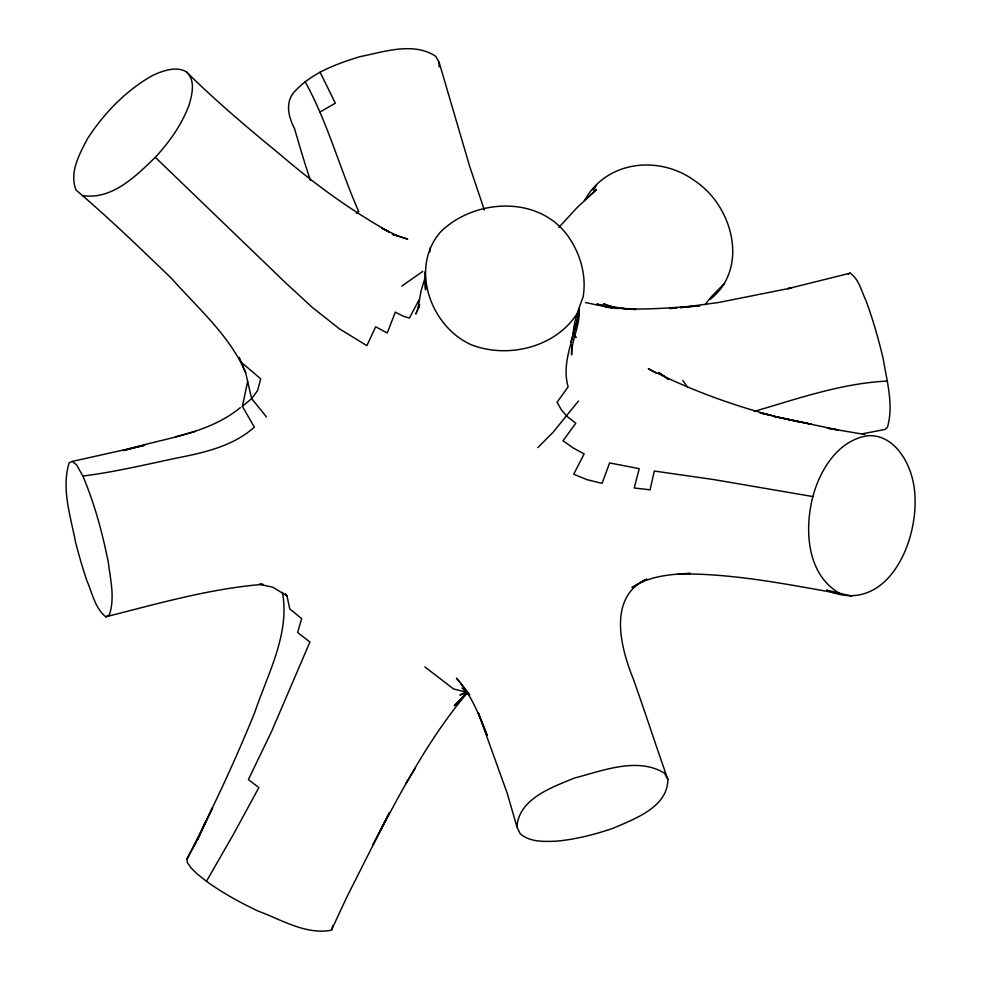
<?xml version="1.0" encoding="UTF-8"?>
<svg xmlns="http://www.w3.org/2000/svg" width="981" height="981" viewBox="0 0 981 981"><rect width="100%" height="100%" fill="white"/><g stroke="black" fill="none" stroke-linecap="round" stroke-linejoin="round"><path stroke-width="1.47" d="M646.835 578.998C607.435 597.233 620.495 647.19 633.248 678.864C645.179 712.231 655.97 745.989 667.865 779.368C667.73 807.155 634.854 818.779 613.579 828.074C595.026 834.524 575.884 839.344 556.301 841.195C544.001 841.588 530.047 842.336 520.151 833.678L516.901 826.836L507.398 793.813L478.299 712.868L487.054 735.125M439.047 66.88L439.132 62.306L435.65 56.211C413.16 41.607 384.111 51.883 359.966 56.653C336.839 63.765 312.841 72.435 295.772 90.338C284.662 100.92 288.083 116.347 294.472 128.462C299.597 145.862 304.613 163.275 310.45 180.443M571.837 344.797L571.567 354.914C571.482 339.34 580.396 325.324 579.035 309.53M516.901 826.836C518.974 798.559 552.033 787.4 574.339 778.056C602.334 770.919 637.442 756.535 664.419 773.151L667.865 779.368M578.937 308.929C576.485 334.729 560.47 360.481 568.146 386.87L557.049 402.247L561.255 409.592L566.613 416.042L575.773 423.24L563.008 440.776L573.382 448.072L584.149 453.909L573.701 474.228L587.043 479.672L602.04 483.351L609.618 462.934L639.22 468.66L634.217 487.986L650.072 489.813L654.339 471.039L713.874 479.599L812.844 496.558C820.141 469.85 837.627 440.849 867.032 435.809C891.631 433.602 907.462 457.968 912.514 479.12C925.181 528.882 891.116 618.901 826.566 590.108L851.704 596.129M573.002 335.012C573.713 321.694 578.52 309.322 583.119 296.961C586.859 274.631 579.832 251.712 566.319 233.834C536.129 195.084 473.823 199.229 440.653 231.847C409.298 267.421 430.451 326.587 471.26 344.76C508.072 359.021 555.724 347.372 577.404 313.184M579.011 311.345L577.981 318.739L570.709 342.148M812.844 496.558C804.248 529.985 806.774 575.185 840.435 593.787M466.282 693.101L454.326 705.805L467.52 692.623C428.722 738.399 400.873 791.998 372.952 844.764L389.555 812.415L346.734 897.272L331.406 930.196C305.986 935.077 281.4 919.688 258.211 911.116C240.173 902.63 222.65 892.955 206.464 881.306L233.453 834.279L258.874 787.571L248.401 779.601L271.504 731.605L309.91 642.028L297.611 632.463L301.658 618.606L289.763 608.882L286.979 595.921L272.951 587.276L259.524 584.271L263.006 584.345C209.554 588.649 157.573 603.744 105.764 616.828C94.801 607.938 92.251 592.794 86.794 580.458C82.514 567.741 78.787 554.841 75.488 541.831C70.583 516.202 61.19 488.587 69.148 462.799L72.312 461.426L76.53 464.773L82.858 476.03C113.833 472.155 144.281 464.933 174.777 458.446C202.748 452.952 232.485 446.711 254.373 427.152L242.356 406.404L247.666 381.609L245.606 372.535L239.205 357.317M425.129 277.537L421.021 291.026L417.82 309.469L419.476 305.201M331.406 930.196L332.939 925.635M710.281 299.279C749.57 268.107 732.709 205.875 694.842 180.884C659.563 154.777 605.988 160.43 584.32 200.946L596.509 189.48L576.926 207.8L558.863 227.408M419.623 304.588L415.846 314.092L419.194 306.121M418.973 300.039L409.408 318.052L403.436 316.274L395.306 312.13L387.262 332.988L375.649 326.759L366.882 345.655L339.058 328.586L312.326 307.421L285.471 282.687L155.292 157.316C169.529 141.902 181.976 124.452 189.21 104.624C192.153 94.176 195.624 80.724 186.709 72.153A85.874 34.96 -47.9 0 0 151.736 75.929C125.458 90.988 103.949 113.33 87.554 138.628C79.498 154.029 69.062 172.386 76.04 190.069C109.087 218.162 140.308 248.352 171.552 278.42C197.843 308.23 229.64 335.355 245.606 372.535M196.359 842.029L186.93 859.062L187.371 862.532L190.743 867.56L197.169 873.997L206.464 881.306M407.9 780.336L405.778 783.819L415.576 767.792M593.309 190.253L596.558 185.09M188.56 856.585L186.93 859.062C211.577 811.115 234.594 762.127 254.852 712.145C267.715 673.837 290.106 633.763 282.454 592.328M705.081 304.65L711.053 297.047L724.64 283.215M578.459 401.045L553.161 432.18L537.846 447.618M155.292 157.316C135.979 176.077 111.895 200.185 82.6 195.526M242.356 406.404L251.663 398.617L257.488 390.72L260.725 378.825L241.265 362.271M240.357 407.606C207.236 434.779 162.981 438.029 123.545 450.561L144.759 445.227L72.312 461.426M401.805 286.06L422.762 271.406M356.287 213.135L358.727 211.54C339.782 168.658 327.838 122.846 305.116 81.631M644.456 580.249L631.96 587.656C648.993 576.043 670.281 574.192 690.317 573.444L678.116 573.91C731.887 573.296 784.886 583.867 837.553 593.26M319.99 112.03L335.33 103.177L320.027 72.103M105.764 616.828L109.406 614.805C115.035 597.858 110.436 579.599 108.315 562.432C102.429 532.953 94.593 503.744 82.858 476.03M466.784 691.863L459.881 695.038L467.005 692.463M848.246 273.993L850.282 273.147C859.013 279.352 861.306 290.891 865.745 300.051C872.98 319.365 878.584 339.242 883.305 359.316C886.898 381.474 893.912 405.165 887.4 427.409L884.972 429.433L862.373 433.835M754.181 411.407C797.86 398.678 841.661 383.24 887.462 381.057M175.66 436.852L195.403 431.382M850.282 273.147L787.878 288.659L791.63 287.911L718.423 302.54L680.814 307.58M669.557 308.537L677.037 307.85M670.697 308.463L676.485 307.96M680.029 307.58L699.661 305.876C668.257 307.642 636.522 311.48 605.203 306.697L634.817 309.493M635.909 309.481L624.112 308.659L596.779 304.085L600.997 305.398M864.837 434.497L827.155 428.096L838.387 430.009L773.163 416.251L811.557 424.246L786.541 419.071M585.485 302.54L611.948 308.12M798.105 421.732L759.944 412.829L771.63 415.539C729.042 404.197 687.583 388.709 648.294 368.697L656.056 373.16M467.851 692.549L453.529 688.956L424.908 666.921M392.51 234.336L407.728 239.119L392.461 234.336M392.535 234.263L396.802 235.452L381.805 228.217L389.236 231.994C350.364 210.13 314.141 183.705 280.333 154.655C248.168 128.303 216.225 101.423 186.709 72.153M617.625 308.659L603.732 303.767L607.509 305.741M668.527 379.071L658.84 372.473L668.171 379.439M573.824 335.453L576.154 337.403L574.032 335.453M461.928 687.939L469.372 695.284M266.464 416.937L251.663 398.617L247.666 381.609M469.801 694.756L456.472 678.178C471.101 694.487 479.206 714.99 487.042 735.112M682.801 380.444L687.816 387.544M285.397 593.566L286.979 595.921M484.356 210.057L469.691 166.402L439.132 62.306M425.031 278.285L425.546 289.763L424.798 271.958M429.923 248.132L429.985 251.958M204.489 824.175L197.095 840.717L212.521 807.878L204.489 824.175"/></g></svg>
